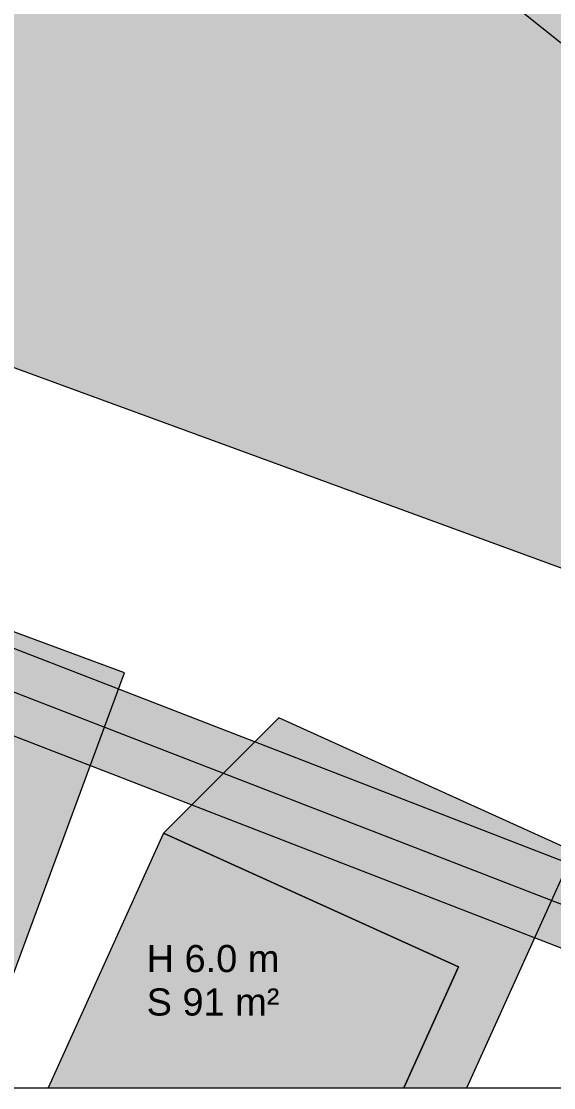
# Model space of a CAD drawing. Header units: metres. Extents: x -3 to 687, y -1 to 1371.
# Drawn here: x 395.59 to 415.2, y 0 to 39.3 of the extents above; entities that cross this region are included whole.
import ezdxf

# ---------------------------------------------------------------- set-up
doc = ezdxf.new("R2010")
doc.units = ezdxf.units.M
doc.header["$MEASUREMENT"] = 0
for name, color, linetype, lineweight, true_color in [('TPX_BUILDING_AREAS_TEXT', 7, 'CONTINUOUS', 0, 0x000000), ('TPX_BUILDING_HEIGHTS_TEXT', 7, 'CONTINUOUS', 0, 0x000000), ('TPX_BUILDINGS', 7, 'CONTINUOUS', 0, 0x000000), ('TPX_BUILDINGS_HATCH', 7, 'CONTINUOUS', 0, 0xf0f0f0), ('TPX_BUILDINGS_SHADOWS_HATCH', 7, 'CONTINUOUS', 0, 0x000000), ('TPX_BUILDINGS_SHADOWS_OUTLINES', 7, 'CONTINUOUS', 0, 0x000000), ('TPX_CONTOUR_LINES_5M', 7, 'CONTINUOUS', 0, 0x969696), ('TPX_FRAME_PROJECT', 7, 'CONTINUOUS', 0, 0x000000), ('TPX_ROADS_AXES', 7, 'CONTINUOUS', 0, 0x323232), ('TPX_ROADS_CONTOURS', 7, 'CONTINUOUS', 0, 0x646464), ('TPX_ROADS_HATCH', 7, 'CONTINUOUS', 0, 0xc8c8c8)]:
    doc.layers.add(name, color=color, linetype=linetype, lineweight=lineweight, true_color=true_color)
doc.styles.add('TPX_TEXTE', font='arial.ttf')

msp = doc.modelspace()

# ---------------------------------------------------------------- hatches: boundary and pattern name
at = {"layer": 'TPX_BUILDINGS_HATCH'}
for points in [[(370.614, 68.829), (359.897, 39.515), (462.032, 2.1), (465.936, 14.887), (443.029, 26.091), (425.101, 33.391), (425.634, 36.034), (397.087, 47.127), (398.902, 51.72), (370.614, 68.829)], [(400.831, 9.383), (396.585, 0), (409.682, 0), (411.697, 4.457), (400.831, 9.383)]]:
    msp.add_hatch(color=256, dxfattribs=at).paths.add_polyline_path(points)
at = {"layer": 'TPX_BUILDINGS_SHADOWS_HATCH'}
for points in [[(388.203, 19.43), (383.961, 15.187), (395.151, 11.045), (391.07, 0), (392.929, 0), (394.223, 1.294), (399.393, 15.287), (388.203, 19.43)], [(405.074, 13.626), (400.831, 9.383), (411.697, 4.457), (409.682, 0), (412.006, 0), (415.94, 8.7), (405.074, 13.626)]]:
    msp.add_hatch(color=256, dxfattribs=at).paths.add_polyline_path(points)
at = {"layer": 'TPX_ROADS_HATCH'}
msp.add_hatch(color=256, dxfattribs=at).paths.add_polyline_path([(283.339, 59.142), (282.545, 58.312), (282.572, 57.164), (283.402, 56.371), (428.769, 0), (434.304, 0), (434.29, 0.605), (433.46, 1.399), (284.486, 59.168), (283.339, 59.142)])

# ---------------------------------------------------------------- linework, layer by layer
at = {"layer": 'TPX_BUILDINGS', "elevation": 0.042}
for points in [[(370.614, 68.829), (359.897, 39.515), (462.032, 2.1), (465.936, 14.887), (443.029, 26.091), (425.101, 33.391), (425.634, 36.034), (397.087, 47.127), (398.902, 51.72)], [(400.831, 9.383), (396.585, 0), (409.682, 0), (411.697, 4.457)]]:
    msp.add_lwpolyline(points, close=True, dxfattribs=at)
at = {"layer": 'TPX_BUILDINGS_SHADOWS_OUTLINES', "elevation": 0.039}
for points in [[(388.203, 19.43), (383.961, 15.187), (395.151, 11.045), (391.07, 0), (392.929, 0), (394.223, 1.294), (399.393, 15.287)], [(405.074, 13.626), (400.831, 9.383), (411.697, 4.457), (409.682, 0), (412.006, 0), (415.94, 8.7)]]:
    msp.add_lwpolyline(points, close=True, dxfattribs=at)
at = {"layer": 'TPX_CONTOUR_LINES_5M', "elevation": 0.048}
msp.add_lwpolyline([(681.314, 615.429), (615.803, 592.068), (563.394, 534.793), (552.89, 500.574), (518.131, 470.236), (541.97, 409.561), (484.781, 434.686), (460.458, 409.561), (494.271, 348.885), (437.064, 318.547), (484.781, 227.228), (432.372, 284.428), (379.963, 257.768), (356.428, 227.534), (406.168, 143.9), (431.3, 136.52), (379.963, 128.502), (353.449, 106.182), (368.9, 75.845), (432.372, 24.949), (435.439, 0)], dxfattribs=at)
at = {"layer": 'TPX_FRAME_PROJECT', "elevation": 0}
msp.add_lwpolyline([(0, 0), (681.314, 0), (681.314, 1365.202), (0, 1365.202)], close=True, dxfattribs=at)
at = {"layer": 'TPX_ROADS_AXES', "elevation": 0.03}
msp.add_lwpolyline([(432.918, 0), (283.944, 57.77)], dxfattribs=at)
at = {"layer": 'TPX_ROADS_CONTOURS', "elevation": 0.027}
msp.add_lwpolyline([(283.339, 59.142), (282.545, 58.312), (282.572, 57.164), (283.402, 56.371), (428.769, 0), (434.304, 0), (434.29, 0.605), (433.46, 1.399), (284.486, 59.168)], close=True, dxfattribs=at)

# ---------------------------------------------------------------- texts
at = {"layer": 'TPX_BUILDING_AREAS_TEXT', "style": 'TPX_TEXTE'}
msp.add_text('S 91 m²', height=1, dxfattribs=at).set_placement((400.208, 2.658, 0.045))
at = {"layer": 'TPX_BUILDING_HEIGHTS_TEXT', "style": 'TPX_TEXTE'}
msp.add_text('H 6.0 m', height=1, dxfattribs=at).set_placement((400.208, 4.258, 0.045))

doc.saveas('drawing.dxf')
